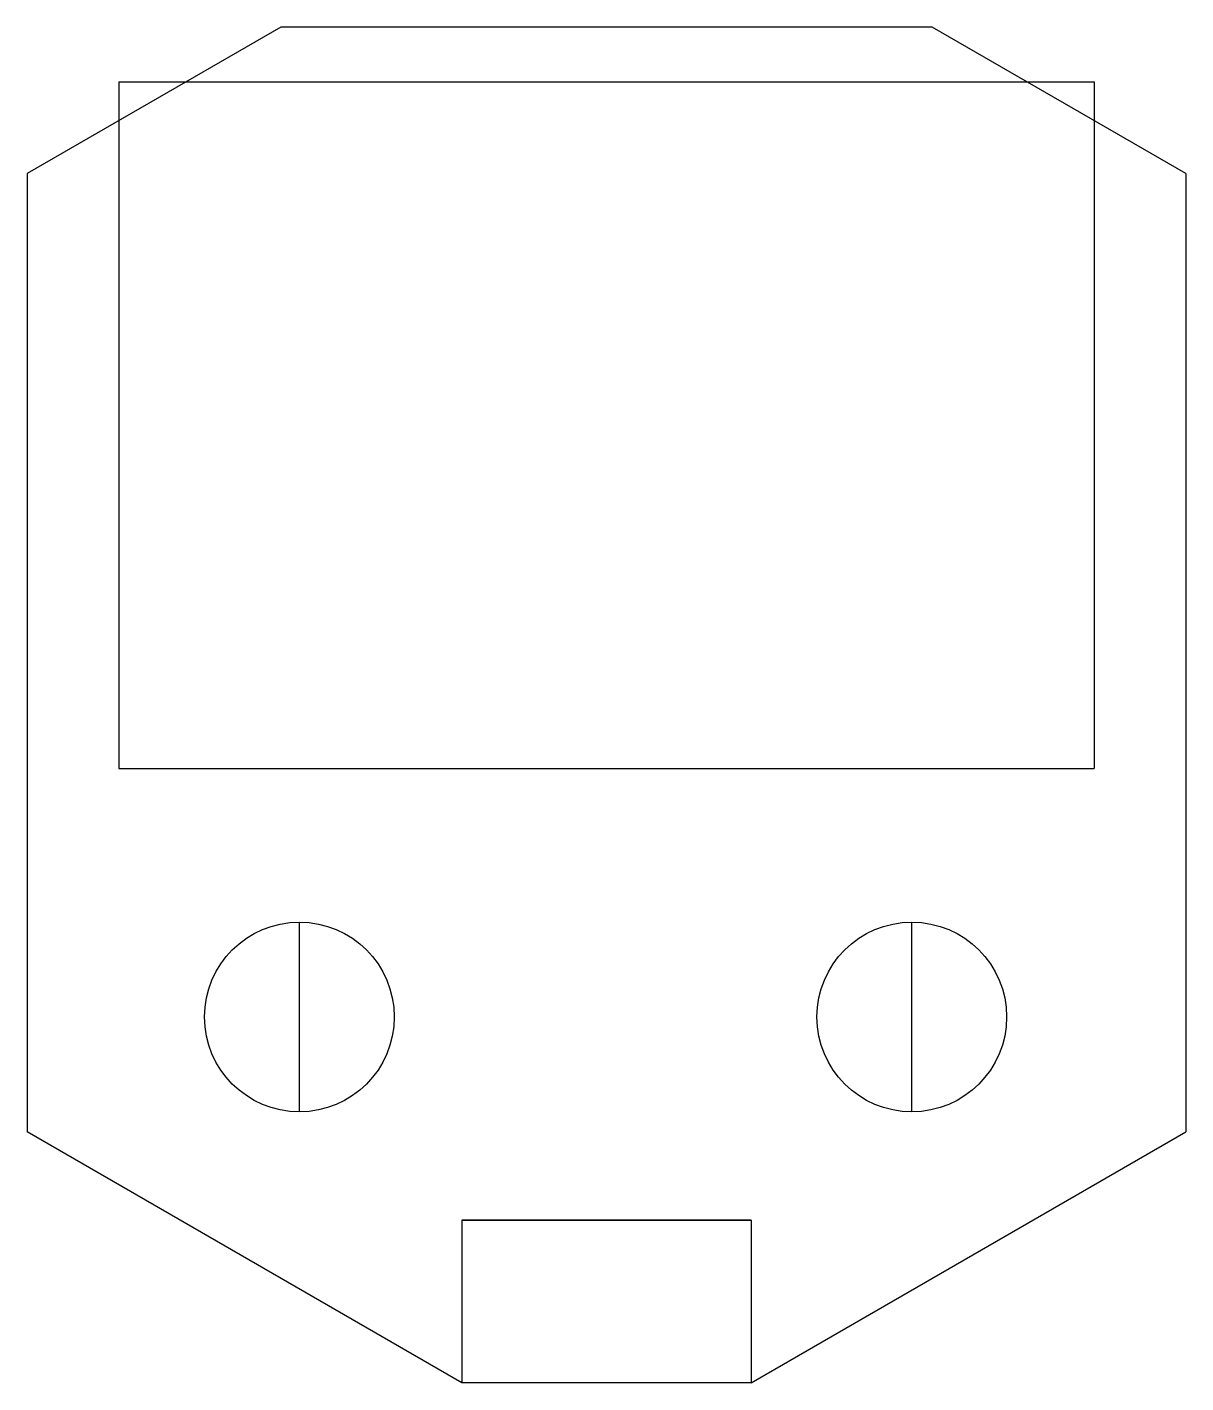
# Model space of a CAD drawing. Header units: millimetres. Extents: x -16 to 16, y -20.2 to 17.3.
import ezdxf

# ---------------------------------------------------------------- set-up
doc = ezdxf.new("R2010")
doc.units = ezdxf.units.MM
doc.layers.get('0').update_dxf_attribs({"linetype": 'CONTINUOUS'})

msp = doc.modelspace()

# ---------------------------------------------------------------- linework, layer by layer
for p, q in [((-9.018, 17.31), (-16.036, 13.258)), ((9.018, 17.31), (-9.018, 17.31)), ((0, 17.31), (0, 17.3)), ((16.036, 13.258), (9.018, 17.31)), ((-13.5, 15.793), (13.5, 15.793)), ((-13.5, 15.793), (-13.5, -3.207)), ((13.5, 15.793), (13.5, -3.207)), ((-16.036, 13.258), (-16.036, -13.258)), ((16.036, 13.258), (16.036, -13.258)), ((-13.5, -3.207), (13.5, -3.207)), ((-8.5, -12.707), (-8.5, -7.457)), ((8.45, -12.707), (8.45, -7.457)), ((-4, -20.207), (-16.036, -13.258)), ((4, -20.207), (16.036, -13.258)), ((-4, -15.707), (4, -15.707)), ((4, -15.707), (-4, -15.707)), ((-4, -15.707), (4, -15.707)), ((-4, -15.707), (-4, -20.207)), ((4, -15.707), (4, -20.207)), ((4, -20.207), (-4, -20.207))]:
    msp.add_line(p, q)
for centre in [(-8.5, -10.082), (8.45, -10.082)]:
    msp.add_circle(centre, 2.625)

doc.saveas('drawing.dxf')
